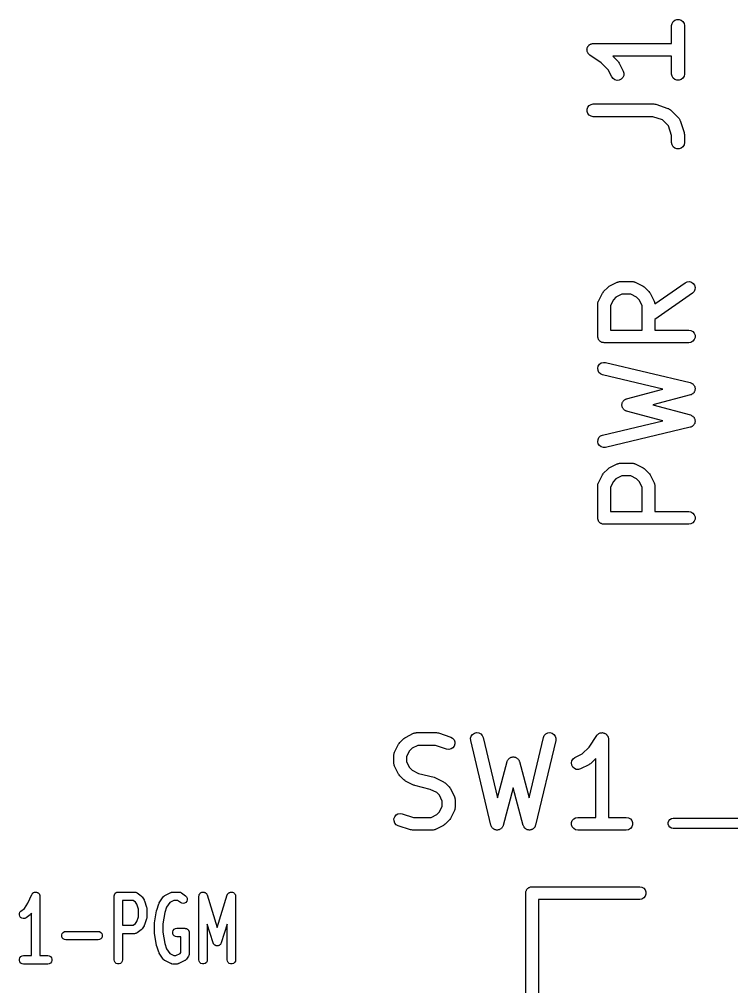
# Model space of a CAD drawing. Extents: x 127.3 to 176.4, y -111.4 to -62.2.
# Drawn here: x 127.81 to 136.21, y -73.75 to -62.33 of the extents above; entities that cross this region are included whole.
import ezdxf

# ---------------------------------------------------------------- set-up
doc = ezdxf.new("R2010")
doc.units = 0
doc.header["$MEASUREMENT"] = 0
doc.layers.add('BLACK', color=7, linetype='CONTINUOUS')

msp = doc.modelspace()

# ---------------------------------------------------------------- linework, layer by layer
at = {"layer": 'Black'}
for p, q in [((135.505, -62.4079), (135.51, -62.3822)), ((135.505, -62.6186), (135.505, -62.4079)), ((135.51, -62.3822), (135.523, -62.3597)), ((135.523, -62.3597), (135.543, -62.3429)), ((135.543, -62.3429), (135.567, -62.334)), ((135.567, -62.334), (135.593, -62.334)), ((135.593, -62.334), (135.618, -62.3429)), ((135.618, -62.3429), (135.638, -62.3597)), ((135.638, -62.3597), (135.651, -62.3822)), ((135.651, -62.3822), (135.655, -62.4079)), ((135.655, -62.4079), (135.655, -62.9793)), ((134.51, -62.6722), (134.512, -62.6635)), ((134.512, -62.6635), (134.514, -62.66)), ((134.514, -62.66), (134.515, -62.6561)), ((134.515, -62.6561), (134.521, -62.6492)), ((134.521, -62.6492), (134.526, -62.6418)), ((134.526, -62.6418), (134.53, -62.6393)), ((134.53, -62.6393), (134.532, -62.6361)), ((134.532, -62.6361), (134.54, -62.6317)), ((134.54, -62.6317), (134.547, -62.6264)), ((134.547, -62.6264), (134.551, -62.6252)), ((134.551, -62.6252), (134.555, -62.6231)), ((134.555, -62.6231), (134.564, -62.6216)), ((134.564, -62.6216), (134.572, -62.619)), ((134.572, -62.619), (134.576, -62.6193)), ((134.576, -62.6193), (134.58, -62.6186)), ((134.58, -62.6186), (135.505, -62.6186)), ((134.506, -62.6888), (134.507, -62.6847)), ((134.507, -62.6977), (134.506, -62.6888)), ((134.507, -62.6806), (134.51, -62.6722)), ((134.507, -62.6847), (134.507, -62.6806)), ((134.507, -62.7066), (134.507, -62.6977)), ((134.508, -62.7105), (134.507, -62.7066)), ((134.508, -62.7147), (134.508, -62.7105)), ((134.512, -62.7227), (134.508, -62.7147)), ((134.515, -62.7311), (134.512, -62.7227)), ((134.518, -62.7343), (134.515, -62.7311)), ((134.52, -62.738), (134.518, -62.7343)), ((134.526, -62.7442), (134.52, -62.738)), ((134.532, -62.751), (134.526, -62.7442)), ((134.536, -62.7531), (134.532, -62.751)), ((134.539, -62.756), (134.536, -62.7531)), ((134.675, -62.8471), (134.539, -62.756)), ((135.505, -62.7686), (134.809, -62.7686)), ((134.809, -62.7686), (134.872, -62.831)), ((135.505, -62.9793), (135.505, -62.7686)), ((134.757, -62.9285), (134.675, -62.8471)), ((134.872, -62.831), (134.878, -62.8409)), ((134.878, -62.8409), (134.886, -62.8505)), ((134.886, -62.8505), (134.933, -62.9458)), ((134.799, -63.0128), (134.757, -62.9285)), ((134.939, -62.9967), (134.929, -63.0206)), ((134.933, -62.9458), (134.941, -62.9707)), ((134.941, -62.9707), (134.939, -62.9967)), ((135.51, -63.005), (135.505, -62.9793)), ((135.523, -63.0275), (135.51, -63.005)), ((135.651, -63.005), (135.638, -63.0275)), ((135.655, -62.9793), (135.651, -63.005)), ((134.815, -63.0338), (134.799, -63.0128)), ((134.836, -63.0481), (134.815, -63.0338)), ((134.862, -63.0542), (134.836, -63.0481)), ((134.887, -63.0512), (134.862, -63.0542)), ((134.911, -63.0395), (134.887, -63.0512)), ((134.929, -63.0206), (134.911, -63.0395)), ((135.543, -63.0443), (135.523, -63.0275)), ((135.567, -63.0532), (135.543, -63.0443)), ((135.593, -63.0532), (135.567, -63.0532)), ((135.618, -63.0443), (135.593, -63.0532)), ((135.638, -63.0275), (135.618, -63.0443)), ((134.515, -63.3704), (134.532, -63.3504)), ((134.532, -63.3504), (134.555, -63.3374)), ((134.555, -63.3374), (134.58, -63.3329)), ((134.58, -63.3329), (135.295, -63.3329)), ((135.295, -63.3329), (135.307, -63.335)), ((135.307, -63.335), (135.318, -63.3367)), ((135.318, -63.3367), (135.461, -63.3843)), ((134.507, -63.3949), (134.515, -63.3704)), ((134.507, -63.4209), (134.507, -63.3949)), ((134.515, -63.4454), (134.507, -63.4209)), ((134.532, -63.4653), (134.515, -63.4454)), ((134.555, -63.4784), (134.532, -63.4653)), ((135.461, -63.3843), (135.465, -63.3864)), ((135.465, -63.3864), (135.469, -63.3875)), ((135.469, -63.3875), (135.476, -63.3926)), ((135.476, -63.3926), (135.484, -63.3967)), ((135.484, -63.3967), (135.487, -63.4)), ((135.487, -63.4), (135.491, -63.4025)), ((135.491, -63.4025), (135.586, -63.4977)), ((134.58, -63.4829), (134.555, -63.4784)), ((135.282, -63.4829), (134.58, -63.4829)), ((135.397, -63.521), (135.282, -63.4829)), ((135.467, -63.5912), (135.397, -63.521)), ((135.586, -63.4977), (135.588, -63.5012)), ((135.588, -63.5012), (135.592, -63.5041)), ((135.592, -63.5041), (135.596, -63.5118)), ((135.596, -63.5118), (135.601, -63.519)), ((135.601, -63.519), (135.602, -63.5232)), ((135.602, -63.5232), (135.604, -63.527)), ((135.604, -63.527), (135.652, -63.6699)), ((135.505, -63.7058), (135.467, -63.5912)), ((135.652, -63.6699), (135.653, -63.6818)), ((135.653, -63.6818), (135.655, -63.6936)), ((135.655, -63.6936), (135.655, -63.7888)), ((135.505, -63.7888), (135.505, -63.7058)), ((135.51, -63.8145), (135.505, -63.7888)), ((135.655, -63.7888), (135.651, -63.8145)), ((135.523, -63.837), (135.51, -63.8145)), ((135.543, -63.8538), (135.523, -63.837)), ((135.567, -63.8627), (135.543, -63.8538)), ((135.593, -63.8627), (135.567, -63.8627)), ((135.618, -63.8538), (135.593, -63.8627)), ((135.638, -63.837), (135.618, -63.8538)), ((135.651, -63.8145), (135.638, -63.837)), ((134.702, -65.5458), (134.75, -65.4982)), ((134.75, -65.4982), (134.759, -65.4913)), ((134.759, -65.4913), (134.769, -65.4841)), ((134.769, -65.4841), (134.864, -65.4365)), ((134.864, -65.4365), (134.868, -65.4353)), ((134.868, -65.4353), (134.872, -65.4331)), ((134.872, -65.4331), (134.881, -65.4316)), ((134.881, -65.4316), (134.889, -65.4291)), ((134.889, -65.4291), (134.894, -65.4293)), ((134.894, -65.4293), (134.898, -65.4286)), ((134.898, -65.4286), (135.041, -65.4286)), ((135.041, -65.4286), (135.045, -65.4293)), ((135.045, -65.4293), (135.049, -65.4291)), ((135.049, -65.4291), (135.058, -65.4316)), ((135.058, -65.4316), (135.066, -65.4331)), ((135.066, -65.4331), (135.07, -65.4353)), ((135.07, -65.4353), (135.074, -65.4365)), ((135.074, -65.4365), (135.169, -65.4841)), ((135.169, -65.4841), (135.179, -65.4913)), ((135.179, -65.4913), (135.189, -65.4982)), ((135.189, -65.4982), (135.237, -65.5458)), ((135.306, -65.693), (135.664, -65.4421)), ((135.664, -65.4421), (135.688, -65.4311)), ((135.688, -65.4311), (135.714, -65.4289)), ((135.714, -65.4289), (135.739, -65.4356)), ((135.739, -65.4356), (135.76, -65.4506)), ((135.76, -65.4506), (135.775, -65.4719)), ((135.775, -65.4719), (135.782, -65.4971)), ((135.782, -65.4971), (135.78, -65.523)), ((134.64, -65.6605), (134.688, -65.5653)), ((134.688, -65.5653), (134.695, -65.5556)), ((134.695, -65.5556), (134.702, -65.5458)), ((134.847, -65.6128), (134.817, -65.6433)), ((134.916, -65.5786), (134.847, -65.6128)), ((135.023, -65.5786), (134.916, -65.5786)), ((135.092, -65.6128), (135.023, -65.5786)), ((135.122, -65.6433), (135.092, -65.6128)), ((135.237, -65.5458), (135.243, -65.5556)), ((135.243, -65.5556), (135.251, -65.5653)), ((135.251, -65.5653), (135.298, -65.6605)), ((135.75, -65.565), (135.306, -65.876)), ((135.769, -65.5466), (135.75, -65.565)), ((135.78, -65.523), (135.769, -65.5466)), ((134.632, -65.6941), (134.633, -65.6898)), ((134.632, -66.075), (134.632, -65.6941)), ((134.633, -65.6855), (134.635, -65.6771)), ((134.633, -65.6898), (134.633, -65.6855)), ((134.635, -65.6771), (134.637, -65.6684)), ((134.637, -65.6684), (134.639, -65.6647)), ((134.639, -65.6647), (134.64, -65.6605)), ((134.817, -65.6433), (134.782, -65.7118)), ((134.782, -65.7118), (134.782, -66)), ((135.156, -65.7118), (135.122, -65.6433)), ((135.156, -66), (135.156, -65.7118)), ((135.298, -65.6605), (135.3, -65.6647)), ((135.3, -65.6647), (135.302, -65.6684)), ((135.302, -65.6684), (135.303, -65.6771)), ((135.303, -65.6771), (135.306, -65.6855)), ((135.306, -65.6855), (135.305, -65.6898)), ((135.305, -65.6898), (135.306, -65.693)), ((135.306, -65.876), (135.306, -66)), ((134.634, -66.0815), (134.632, -66.075)), ((134.634, -66.088), (134.634, -66.0815)), ((134.636, -66.0942), (134.634, -66.088)), ((134.782, -66), (135.156, -66)), ((135.306, -66), (135.707, -66)), ((135.707, -66), (135.733, -66.0045)), ((135.733, -66.0045), (135.756, -66.0176)), ((135.756, -66.0176), (135.772, -66.0375)), ((135.772, -66.0375), (135.781, -66.062)), ((135.781, -66.088), (135.772, -66.1125)), ((135.781, -66.062), (135.781, -66.088)), ((134.637, -66.1007), (134.636, -66.0942)), ((134.64, -66.1064), (134.637, -66.1007)), ((134.642, -66.1125), (134.64, -66.1064)), ((134.647, -66.1175), (134.642, -66.1125)), ((134.65, -66.1232), (134.647, -66.1175)), ((134.655, -66.1274), (134.65, -66.1232)), ((134.659, -66.1325), (134.655, -66.1274)), ((134.665, -66.1358), (134.659, -66.1325)), ((134.67, -66.14), (134.665, -66.1358)), ((134.676, -66.1422), (134.67, -66.14)), ((134.682, -66.1455), (134.676, -66.1422)), ((134.688, -66.1466), (134.682, -66.1455)), ((134.694, -66.1489), (134.688, -66.1466)), ((134.701, -66.1489), (134.694, -66.1489)), ((134.707, -66.15), (134.701, -66.1489)), ((135.707, -66.15), (134.707, -66.15)), ((135.733, -66.1455), (135.707, -66.15)), ((135.756, -66.1325), (135.733, -66.1455)), ((135.772, -66.1125), (135.756, -66.1325)), ((134.633, -66.4515), (134.639, -66.4262)), ((134.639, -66.4262), (134.653, -66.4044)), ((134.653, -66.4044), (134.674, -66.3889)), ((134.674, -66.3889), (134.699, -66.3815)), ((134.699, -66.3815), (134.725, -66.383)), ((134.725, -66.383), (135.725, -66.6211)), ((134.636, -66.4774), (134.633, -66.4515)), ((134.647, -66.5007), (134.636, -66.4774)), ((134.666, -66.5186), (134.647, -66.5007)), ((134.69, -66.5289), (134.666, -66.5186)), ((135.401, -66.6982), (134.69, -66.5289)), ((135.725, -66.6211), (135.732, -66.6241)), ((135.732, -66.6241), (135.739, -66.6261)), ((135.739, -66.6261), (135.744, -66.6293)), ((135.744, -66.6293), (135.749, -66.6314)), ((135.749, -66.6314), (135.754, -66.6367)), ((135.754, -66.6367), (135.76, -66.6411)), ((135.76, -66.6411), (135.764, -66.6456)), ((135.764, -66.6456), (135.768, -66.6493)), ((135.768, -66.6493), (135.771, -66.6562)), ((135.771, -66.6562), (135.775, -66.6624)), ((134.974, -66.8121), (135.401, -66.6982)), ((135.727, -66.7665), (135.284, -66.8845)), ((135.734, -66.7633), (135.727, -66.7665)), ((135.741, -66.7611), (135.734, -66.7633)), ((135.745, -66.7579), (135.741, -66.7611)), ((135.75, -66.7556), (135.745, -66.7579)), ((135.756, -66.7501), (135.75, -66.7556)), ((135.762, -66.7456), (135.756, -66.7501)), ((135.765, -66.741), (135.762, -66.7456)), ((135.769, -66.7372), (135.765, -66.741)), ((135.772, -66.7302), (135.769, -66.7372)), ((135.776, -66.7238), (135.772, -66.7302)), ((135.775, -66.6624), (135.777, -66.6677)), ((135.777, -66.7185), (135.776, -66.7238)), ((135.777, -66.6677), (135.779, -66.6726)), ((135.78, -66.7136), (135.777, -66.7185)), ((135.779, -66.6726), (135.78, -66.6802)), ((135.78, -66.6802), (135.782, -66.6876)), ((135.782, -66.6985), (135.78, -66.7059)), ((135.78, -66.7059), (135.78, -66.7136)), ((135.782, -66.6876), (135.782, -66.6931)), ((135.782, -66.6931), (135.782, -66.6985)), ((134.918, -66.8781), (134.92, -66.8717)), ((134.919, -66.8845), (134.918, -66.8781)), ((134.918, -66.891), (134.919, -66.8845)), ((134.92, -66.8717), (134.921, -66.865)), ((134.921, -66.865), (134.923, -66.8592)), ((134.923, -66.8592), (134.925, -66.8529)), ((134.925, -66.8529), (134.929, -66.8475)), ((134.929, -66.8475), (134.932, -66.8415)), ((134.932, -66.8415), (134.936, -66.8369)), ((134.936, -66.8369), (134.94, -66.8316)), ((134.94, -66.8316), (134.945, -66.8278)), ((134.945, -66.8278), (134.95, -66.8231)), ((134.95, -66.8231), (134.956, -66.8203)), ((134.956, -66.8203), (134.961, -66.8166)), ((134.961, -66.8166), (134.968, -66.8149)), ((134.968, -66.8149), (134.974, -66.8121)), ((135.284, -66.8845), (135.727, -67.0026)), ((134.92, -66.8974), (134.918, -66.891)), ((134.921, -66.904), (134.92, -66.8974)), ((134.923, -66.9099), (134.921, -66.904)), ((134.925, -66.9162), (134.923, -66.9099)), ((134.929, -66.9216), (134.925, -66.9162)), ((134.932, -66.9276), (134.929, -66.9216)), ((134.936, -66.9322), (134.932, -66.9276)), ((134.94, -66.9375), (134.936, -66.9322)), ((134.945, -66.9413), (134.94, -66.9375)), ((134.95, -66.946), (134.945, -66.9413)), ((134.956, -66.9488), (134.95, -66.946)), ((134.961, -66.9525), (134.956, -66.9488)), ((134.968, -66.9542), (134.961, -66.9525)), ((134.974, -66.957), (134.968, -66.9542)), ((135.401, -67.0709), (134.974, -66.957)), ((135.727, -67.0026), (135.734, -67.0058)), ((134.69, -67.2402), (135.401, -67.0709)), ((135.734, -67.0058), (135.741, -67.008)), ((135.741, -67.008), (135.745, -67.0112)), ((135.745, -67.0112), (135.75, -67.0135)), ((135.75, -67.0135), (135.756, -67.0189)), ((135.756, -67.0189), (135.762, -67.0235)), ((135.762, -67.0235), (135.765, -67.0281)), ((135.765, -67.0281), (135.769, -67.0319)), ((135.771, -67.1129), (135.768, -67.1197)), ((135.769, -67.0319), (135.772, -67.0389)), ((135.775, -67.1066), (135.771, -67.1129)), ((135.772, -67.0389), (135.776, -67.0452)), ((135.777, -67.1013), (135.775, -67.1066)), ((135.776, -67.0452), (135.777, -67.0506)), ((135.777, -67.0506), (135.78, -67.0555)), ((135.779, -67.0965), (135.777, -67.1013)), ((135.78, -67.0889), (135.779, -67.0965)), ((135.78, -67.0555), (135.78, -67.0631)), ((135.78, -67.0631), (135.782, -67.0706)), ((135.782, -67.0815), (135.78, -67.0889)), ((135.782, -67.0706), (135.782, -67.076)), ((135.782, -67.076), (135.782, -67.0815)), ((135.725, -67.148), (134.725, -67.3861)), ((135.732, -67.1449), (135.725, -67.148)), ((135.739, -67.143), (135.732, -67.1449)), ((135.744, -67.1398), (135.739, -67.143)), ((135.749, -67.1376), (135.744, -67.1398)), ((135.754, -67.1324), (135.749, -67.1376)), ((135.76, -67.128), (135.754, -67.1324)), ((135.764, -67.1235), (135.76, -67.128)), ((135.768, -67.1197), (135.764, -67.1235)), ((134.633, -67.3176), (134.636, -67.2917)), ((134.639, -67.3429), (134.633, -67.3176)), ((134.636, -67.2917), (134.647, -67.2684)), ((134.653, -67.3646), (134.639, -67.3429)), ((134.647, -67.2684), (134.666, -67.2505)), ((134.666, -67.2505), (134.69, -67.2402)), ((134.674, -67.3802), (134.653, -67.3646)), ((134.699, -67.3876), (134.674, -67.3802)), ((134.725, -67.3861), (134.699, -67.3876)), ((134.872, -67.576), (134.881, -67.5744)), ((134.881, -67.5744), (134.889, -67.5719)), ((134.889, -67.5719), (134.894, -67.5722)), ((134.894, -67.5722), (134.898, -67.5714)), ((134.898, -67.5714), (135.041, -67.5714)), ((135.041, -67.5714), (135.045, -67.5722)), ((135.045, -67.5722), (135.049, -67.5719)), ((135.049, -67.5719), (135.058, -67.5744)), ((135.058, -67.5744), (135.066, -67.576)), ((134.695, -67.6985), (134.702, -67.6887)), ((134.702, -67.6887), (134.75, -67.641)), ((134.75, -67.641), (134.759, -67.6341)), ((134.759, -67.6341), (134.769, -67.627)), ((134.769, -67.627), (134.864, -67.5794)), ((134.864, -67.5794), (134.868, -67.5781)), ((134.868, -67.5781), (134.872, -67.576)), ((135.066, -67.576), (135.07, -67.5781)), ((135.07, -67.5781), (135.074, -67.5794)), ((135.074, -67.5794), (135.169, -67.627)), ((135.169, -67.627), (135.179, -67.6341)), ((135.179, -67.6341), (135.189, -67.641)), ((135.189, -67.641), (135.237, -67.6887)), ((135.237, -67.6887), (135.243, -67.6985)), ((134.64, -67.8034), (134.688, -67.7081)), ((134.688, -67.7081), (134.695, -67.6985)), ((134.817, -67.7861), (134.782, -67.8546)), ((134.847, -67.7557), (134.817, -67.7861)), ((134.916, -67.7214), (134.847, -67.7557)), ((135.023, -67.7214), (134.916, -67.7214)), ((135.092, -67.7557), (135.023, -67.7214)), ((135.122, -67.7861), (135.092, -67.7557)), ((135.156, -67.8546), (135.122, -67.7861)), ((135.243, -67.6985), (135.251, -67.7081)), ((135.251, -67.7081), (135.298, -67.8034)), ((134.632, -67.8369), (134.633, -67.8327)), ((134.632, -68.2179), (134.632, -67.8369)), ((134.633, -67.8283), (134.635, -67.8199)), ((134.633, -67.8327), (134.633, -67.8283)), ((134.635, -67.8199), (134.637, -67.8113)), ((134.637, -67.8113), (134.639, -67.8075)), ((134.639, -67.8075), (134.64, -67.8034)), ((134.782, -67.8546), (134.782, -68.1429)), ((135.156, -68.1429), (135.156, -67.8546)), ((135.298, -67.8034), (135.3, -67.8075)), ((135.3, -67.8075), (135.302, -67.8113)), ((135.302, -67.8113), (135.303, -67.8199)), ((135.303, -67.8199), (135.306, -67.8283)), ((135.306, -67.8283), (135.305, -67.8327)), ((135.305, -67.8327), (135.306, -67.8369)), ((135.306, -67.8369), (135.306, -68.1429)), ((134.782, -68.1429), (135.156, -68.1429)), ((135.306, -68.1429), (135.707, -68.1429)), ((135.707, -68.1429), (135.733, -68.1474)), ((134.634, -68.2243), (134.632, -68.2179)), ((134.634, -68.2309), (134.634, -68.2243)), ((134.636, -68.2371), (134.634, -68.2309)), ((134.637, -68.2435), (134.636, -68.2371)), ((134.64, -68.2492), (134.637, -68.2435)), ((134.642, -68.2554), (134.64, -68.2492)), ((134.647, -68.2604), (134.642, -68.2554)), ((135.733, -68.1474), (135.756, -68.1604)), ((135.756, -68.1604), (135.772, -68.1804)), ((135.772, -68.2554), (135.756, -68.2753)), ((135.772, -68.1804), (135.781, -68.2049)), ((135.781, -68.2309), (135.772, -68.2554)), ((135.781, -68.2049), (135.781, -68.2309)), ((134.65, -68.2661), (134.647, -68.2604)), ((134.655, -68.2703), (134.65, -68.2661)), ((134.659, -68.2753), (134.655, -68.2703)), ((134.665, -68.2786), (134.659, -68.2753)), ((134.67, -68.2828), (134.665, -68.2786)), ((134.676, -68.2851), (134.67, -68.2828)), ((134.682, -68.2884), (134.676, -68.2851)), ((134.688, -68.2895), (134.682, -68.2884)), ((134.694, -68.2917), (134.688, -68.2895)), ((134.701, -68.2917), (134.694, -68.2917)), ((134.707, -68.2929), (134.701, -68.2917)), ((135.707, -68.2929), (134.707, -68.2929)), ((135.733, -68.2884), (135.707, -68.2929)), ((135.756, -68.2753), (135.733, -68.2884)), ((132.364, -70.8069), (132.46, -70.7593)), ((132.46, -70.7593), (132.464, -70.7581)), ((132.464, -70.7581), (132.467, -70.7559)), ((132.467, -70.7559), (132.476, -70.7544)), ((132.476, -70.7544), (132.485, -70.7519)), ((132.485, -70.7519), (132.489, -70.7521)), ((132.489, -70.7521), (132.493, -70.7514)), ((132.493, -70.7514), (132.731, -70.7514)), ((132.731, -70.7514), (132.743, -70.7535)), ((132.743, -70.7535), (132.755, -70.7552)), ((132.755, -70.7552), (132.898, -70.8028)), ((133.156, -70.7719), (133.178, -70.7575)), ((133.178, -70.7575), (133.203, -70.7515)), ((133.203, -70.7515), (133.229, -70.7545)), ((133.229, -70.7545), (133.252, -70.7662)), ((133.252, -70.7662), (133.27, -70.7851)), ((134.002, -70.7851), (134.02, -70.7662)), ((134.02, -70.7662), (134.043, -70.7545)), ((134.043, -70.7545), (134.069, -70.7515)), ((134.069, -70.7515), (134.094, -70.7575)), ((134.094, -70.7575), (134.116, -70.7719)), ((134.633, -70.7724), (134.639, -70.7659)), ((134.639, -70.7659), (134.643, -70.7641)), ((134.643, -70.7641), (134.646, -70.7614)), ((134.646, -70.7614), (134.655, -70.7584)), ((134.655, -70.7584), (134.663, -70.7544)), ((134.663, -70.7544), (134.667, -70.7539)), ((134.667, -70.7539), (134.671, -70.7525)), ((134.671, -70.7525), (134.68, -70.7525)), ((134.68, -70.7525), (134.688, -70.7515)), ((134.688, -70.7515), (134.692, -70.7525)), ((134.692, -70.7525), (134.697, -70.7525)), ((134.697, -70.7525), (134.705, -70.7556)), ((134.705, -70.7556), (134.714, -70.7577)), ((134.714, -70.7577), (134.717, -70.76)), ((134.717, -70.76), (134.721, -70.7614)), ((134.721, -70.7614), (134.728, -70.7672)), ((134.728, -70.7672), (134.735, -70.7721)), ((132.283, -70.8881), (132.29, -70.8784)), ((132.29, -70.8784), (132.297, -70.8686)), ((132.297, -70.8686), (132.345, -70.821)), ((132.345, -70.821), (132.355, -70.8141)), ((132.355, -70.8141), (132.364, -70.8069)), ((132.898, -70.8028), (132.921, -70.8153)), ((132.921, -70.8153), (132.938, -70.8347)), ((132.938, -70.8347), (132.948, -70.859)), ((132.948, -70.885), (132.94, -70.9097)), ((132.948, -70.859), (132.948, -70.885)), ((133.133, -70.8178), (133.14, -70.7928)), ((133.134, -70.8438), (133.133, -70.8178)), ((133.373, -71.8438), (133.134, -70.8438)), ((133.14, -70.7928), (133.156, -70.7719)), ((133.27, -70.7851), (133.28, -70.809)), ((133.28, -70.809), (133.45, -71.5199)), ((133.822, -71.5199), (133.992, -70.809)), ((134.138, -70.8438), (133.899, -71.8438)), ((133.992, -70.809), (134.002, -70.7851)), ((134.116, -70.7719), (134.132, -70.7928)), ((134.132, -70.7928), (134.139, -70.8178)), ((134.139, -70.8178), (134.138, -70.8438)), ((134.53, -70.9215), (134.621, -70.7848)), ((134.621, -70.7848), (134.624, -70.7818)), ((134.624, -70.7818), (134.626, -70.7782)), ((134.626, -70.7782), (134.633, -70.7724)), ((134.735, -70.7721), (134.738, -70.7755)), ((134.738, -70.7755), (134.741, -70.7782)), ((134.741, -70.7782), (134.746, -70.7859)), ((134.746, -70.7859), (134.751, -70.7931)), ((134.751, -70.7931), (134.752, -70.7971)), ((134.752, -70.7971), (134.754, -70.8007)), ((134.754, -70.8007), (134.756, -70.8095)), ((134.756, -70.8095), (134.758, -70.8181)), ((134.758, -70.8181), (134.758, -70.8223)), ((134.758, -70.8223), (134.759, -70.8264)), ((134.759, -70.8264), (134.759, -71.7514)), ((132.231, -70.9999), (132.232, -70.9912)), ((132.232, -70.9912), (132.234, -70.9875)), ((132.234, -70.9875), (132.236, -70.9833)), ((132.236, -70.9833), (132.283, -70.8881)), ((132.412, -70.966), (132.378, -71.0346)), ((132.442, -70.9356), (132.412, -70.966)), ((132.511, -70.9014), (132.442, -70.9356)), ((132.719, -70.9014), (132.511, -70.9014)), ((132.85, -70.9452), (132.719, -70.9014)), ((132.876, -70.949), (132.85, -70.9452)), ((132.902, -70.9437), (132.876, -70.949)), ((132.924, -70.9301), (132.902, -70.9437)), ((132.94, -70.9097), (132.924, -70.9301)), ((134.449, -71.0028), (134.53, -70.9215)), ((132.228, -71.0083), (132.231, -70.9999)), ((132.228, -71.0126), (132.228, -71.0083)), ((132.228, -71.0169), (132.228, -71.0126)), ((132.228, -71.1121), (132.228, -71.0169)), ((132.228, -71.1164), (132.228, -71.1121)), ((132.378, -71.0346), (132.378, -71.0944)), ((132.378, -71.0944), (132.412, -71.1629)), ((133.45, -71.5199), (133.564, -71.0928)), ((133.564, -71.0928), (133.566, -71.0867)), ((133.566, -71.0867), (133.568, -71.0803)), ((133.568, -71.0803), (133.572, -71.075)), ((133.572, -71.075), (133.575, -71.0691)), ((133.575, -71.0691), (133.579, -71.0644)), ((133.579, -71.0644), (133.583, -71.059)), ((133.583, -71.059), (133.588, -71.0553)), ((133.588, -71.0553), (133.593, -71.0507)), ((133.593, -71.0507), (133.599, -71.0479)), ((133.599, -71.0479), (133.604, -71.0441)), ((133.604, -71.0441), (133.611, -71.0424)), ((133.611, -71.0424), (133.617, -71.0397)), ((133.617, -71.0397), (133.623, -71.0391)), ((133.623, -71.0391), (133.63, -71.0374)), ((133.63, -71.0374), (133.636, -71.0379)), ((133.636, -71.0379), (133.642, -71.0374)), ((133.642, -71.0374), (133.649, -71.0391)), ((133.649, -71.0391), (133.655, -71.0397)), ((133.655, -71.0397), (133.661, -71.0424)), ((133.661, -71.0424), (133.668, -71.0441)), ((133.668, -71.0441), (133.673, -71.0479)), ((133.673, -71.0479), (133.679, -71.0507)), ((133.679, -71.0507), (133.684, -71.0553)), ((133.684, -71.0553), (133.689, -71.059)), ((133.689, -71.059), (133.693, -71.0644)), ((133.693, -71.0644), (133.697, -71.0691)), ((133.697, -71.0691), (133.7, -71.075)), ((133.7, -71.075), (133.704, -71.0803)), ((133.704, -71.0803), (133.706, -71.0867)), ((133.706, -71.0867), (133.708, -71.0928)), ((133.708, -71.0928), (133.822, -71.5199)), ((134.323, -71.1076), (134.329, -71.0823)), ((134.326, -71.1335), (134.323, -71.1076)), ((134.329, -71.0823), (134.343, -71.0605)), ((134.343, -71.0605), (134.364, -71.045)), ((134.364, -71.045), (134.449, -71.0028)), ((134.609, -71.0551), (134.546, -71.1175)), ((134.609, -71.7514), (134.609, -71.0551)), ((132.228, -71.1207), (132.228, -71.1164)), ((132.231, -71.1291), (132.228, -71.1207)), ((132.232, -71.1377), (132.231, -71.1291)), ((132.234, -71.1415), (132.232, -71.1377)), ((132.236, -71.1456), (132.234, -71.1415)), ((132.283, -71.2409), (132.236, -71.1456)), ((132.412, -71.1629), (132.442, -71.1933)), ((132.442, -71.1933), (132.519, -71.2318)), ((134.338, -71.1568), (134.326, -71.1335)), ((134.357, -71.1747), (134.338, -71.1568)), ((134.38, -71.185), (134.357, -71.1747)), ((134.406, -71.1866), (134.38, -71.185)), ((134.431, -71.1792), (134.406, -71.1866)), ((134.527, -71.1316), (134.431, -71.1792)), ((134.536, -71.1244), (134.527, -71.1316)), ((134.546, -71.1175), (134.536, -71.1244)), ((132.29, -71.2505), (132.283, -71.2409)), ((132.297, -71.2604), (132.29, -71.2505)), ((132.345, -71.308), (132.297, -71.2604)), ((132.355, -71.3149), (132.345, -71.308)), ((132.364, -71.322), (132.355, -71.3149)), ((132.46, -71.3697), (132.364, -71.322)), ((132.519, -71.2318), (132.702, -71.2774)), ((132.702, -71.2774), (132.709, -71.2808)), ((132.709, -71.2808), (132.717, -71.2831)), ((132.717, -71.2831), (132.812, -71.3307)), ((132.812, -71.3307), (132.822, -71.3379)), ((132.822, -71.3379), (132.832, -71.3448)), ((132.467, -71.372), (132.46, -71.3697)), ((132.475, -71.3753), (132.467, -71.372)), ((132.657, -71.421), (132.475, -71.3753)), ((132.734, -71.4594), (132.657, -71.421)), ((132.832, -71.3448), (132.88, -71.3924)), ((132.88, -71.3924), (132.886, -71.4022)), ((132.886, -71.4022), (132.894, -71.4119)), ((132.894, -71.4119), (132.941, -71.5071)), ((133.636, -71.4032), (133.518, -71.8457)), ((133.754, -71.8457), (133.636, -71.4032)), ((132.765, -71.4899), (132.734, -71.4594)), ((132.799, -71.5584), (132.765, -71.4899)), ((132.799, -71.6182), (132.799, -71.5584)), ((132.941, -71.5071), (132.942, -71.5113)), ((132.942, -71.5113), (132.945, -71.515)), ((132.945, -71.515), (132.946, -71.5237)), ((132.946, -71.5237), (132.949, -71.5321)), ((132.949, -71.5321), (132.948, -71.5364)), ((132.948, -71.5364), (132.949, -71.5407)), ((132.949, -71.5407), (132.949, -71.6359)), ((132.765, -71.6867), (132.799, -71.6182)), ((132.941, -71.6694), (132.894, -71.7647)), ((132.942, -71.6653), (132.941, -71.6694)), ((132.945, -71.6616), (132.942, -71.6653)), ((132.946, -71.6529), (132.945, -71.6616)), ((132.949, -71.6445), (132.946, -71.6529)), ((132.949, -71.6359), (132.948, -71.6402)), ((132.948, -71.6402), (132.949, -71.6445)), ((132.228, -71.7678), (132.237, -71.743)), ((132.229, -71.7938), (132.228, -71.7678)), ((132.239, -71.818), (132.229, -71.7938)), ((132.237, -71.743), (132.253, -71.7226)), ((132.253, -71.7226), (132.275, -71.709)), ((132.275, -71.709), (132.301, -71.7038)), ((132.301, -71.7038), (132.326, -71.7076)), ((132.326, -71.7076), (132.458, -71.7514)), ((132.458, -71.7514), (132.666, -71.7514)), ((132.666, -71.7514), (132.734, -71.7171)), ((132.734, -71.7171), (132.765, -71.6867)), ((132.88, -71.7842), (132.832, -71.8318)), ((132.886, -71.7743), (132.88, -71.7842)), ((132.894, -71.7647), (132.886, -71.7743)), ((134.324, -71.8134), (134.333, -71.7889)), ((134.333, -71.7889), (134.35, -71.7689)), ((134.35, -71.7689), (134.372, -71.7559)), ((134.372, -71.7559), (134.398, -71.7514)), ((134.398, -71.7514), (134.609, -71.7514)), ((134.759, -71.7514), (134.969, -71.7514)), ((134.969, -71.7514), (134.995, -71.7559)), ((134.995, -71.7559), (135.018, -71.7689)), ((135.018, -71.7689), (135.034, -71.7889)), ((135.034, -71.7889), (135.043, -71.8134)), ((135.465, -71.8116), (135.472, -71.792)), ((135.472, -71.792), (135.485, -71.776)), ((135.485, -71.776), (135.503, -71.7656)), ((135.503, -71.7656), (135.524, -71.762)), ((135.524, -71.762), (141.474, -71.762)), ((132.256, -71.8375), (132.239, -71.818)), ((132.279, -71.8499), (132.256, -71.8375)), ((132.422, -71.8975), (132.279, -71.8499)), ((132.434, -71.8993), (132.422, -71.8975)), ((132.446, -71.9014), (132.434, -71.8993)), ((132.684, -71.9014), (132.446, -71.9014)), ((132.688, -71.9006), (132.684, -71.9014)), ((132.692, -71.9009), (132.688, -71.9006)), ((132.701, -71.8984), (132.692, -71.9009)), ((132.709, -71.8969), (132.701, -71.8984)), ((132.713, -71.8947), (132.709, -71.8969)), ((132.717, -71.8935), (132.713, -71.8947)), ((132.812, -71.8458), (132.717, -71.8935)), ((132.822, -71.8387), (132.812, -71.8458)), ((132.832, -71.8318), (132.822, -71.8387)), ((133.376, -71.8508), (133.373, -71.8438)), ((133.378, -71.8582), (133.376, -71.8508)), ((133.381, -71.8626), (133.378, -71.8582)), ((133.383, -71.8677), (133.381, -71.8626)), ((133.388, -71.8732), (133.383, -71.8677)), ((133.393, -71.8795), (133.388, -71.8732)), ((133.397, -71.8826), (133.393, -71.8795)), ((133.401, -71.8866), (133.397, -71.8826)), ((133.408, -71.89), (133.401, -71.8866)), ((133.414, -71.8944), (133.408, -71.89)), ((133.419, -71.8958), (133.414, -71.8944)), ((133.424, -71.8983), (133.419, -71.8958)), ((133.432, -71.8991), (133.424, -71.8983)), ((133.439, -71.9011), (133.432, -71.8991)), ((133.445, -71.9006), (133.439, -71.9011)), ((133.45, -71.9012), (133.445, -71.9006)), ((133.457, -71.8995), (133.45, -71.9012)), ((133.465, -71.8988), (133.457, -71.8995)), ((133.47, -71.8965), (133.465, -71.8988)), ((133.475, -71.8952), (133.47, -71.8965)), ((133.482, -71.891), (133.475, -71.8952)), ((133.489, -71.8878), (133.482, -71.891)), ((133.492, -71.8839), (133.489, -71.8878)), ((133.497, -71.8809), (133.492, -71.8839)), ((133.502, -71.8747), (133.497, -71.8809)), ((133.507, -71.8693), (133.502, -71.8747)), ((133.509, -71.8644), (133.507, -71.8693)), ((133.513, -71.86), (133.509, -71.8644)), ((133.515, -71.8526), (133.513, -71.86)), ((133.518, -71.8457), (133.515, -71.8526)), ((133.757, -71.8526), (133.754, -71.8457)), ((133.759, -71.86), (133.757, -71.8526)), ((133.763, -71.8644), (133.759, -71.86)), ((133.765, -71.8693), (133.763, -71.8644)), ((133.77, -71.8747), (133.765, -71.8693)), ((133.775, -71.8809), (133.77, -71.8747)), ((133.78, -71.8839), (133.775, -71.8809)), ((133.783, -71.8878), (133.78, -71.8839)), ((133.79, -71.891), (133.783, -71.8878)), ((133.797, -71.8952), (133.79, -71.891)), ((133.802, -71.8965), (133.797, -71.8952)), ((133.807, -71.8988), (133.802, -71.8965)), ((133.815, -71.8995), (133.807, -71.8988)), ((133.822, -71.9012), (133.815, -71.8995)), ((133.827, -71.9006), (133.822, -71.9012)), ((133.833, -71.9011), (133.827, -71.9006)), ((133.84, -71.8991), (133.833, -71.9011)), ((133.848, -71.8983), (133.84, -71.8991)), ((133.853, -71.8958), (133.848, -71.8983)), ((133.858, -71.8944), (133.853, -71.8958)), ((133.864, -71.89), (133.858, -71.8944)), ((133.871, -71.8866), (133.864, -71.89)), ((133.875, -71.8826), (133.871, -71.8866)), ((133.879, -71.8795), (133.875, -71.8826)), ((133.884, -71.8732), (133.879, -71.8795)), ((133.889, -71.8677), (133.884, -71.8732)), ((133.891, -71.8626), (133.889, -71.8677)), ((133.894, -71.8582), (133.891, -71.8626)), ((133.896, -71.8508), (133.894, -71.8582)), ((133.899, -71.8438), (133.896, -71.8508)), ((134.324, -71.8394), (134.324, -71.8134)), ((134.333, -71.8639), (134.324, -71.8394)), ((134.35, -71.8838), (134.333, -71.8639)), ((134.372, -71.8969), (134.35, -71.8838)), ((134.398, -71.9014), (134.372, -71.8969)), ((134.969, -71.9014), (134.398, -71.9014)), ((134.995, -71.8969), (134.969, -71.9014)), ((135.018, -71.8838), (134.995, -71.8969)), ((135.034, -71.8639), (135.018, -71.8838)), ((135.043, -71.8394), (135.034, -71.8639)), ((135.043, -71.8134), (135.043, -71.8394)), ((135.465, -71.8324), (135.465, -71.8116)), ((135.472, -71.852), (135.465, -71.8324)), ((135.485, -71.868), (135.472, -71.852)), ((135.503, -71.8784), (135.485, -71.868)), ((135.524, -71.882), (135.503, -71.8784)), ((141.474, -71.882), (135.524, -71.882)), ((133.797, -72.6015), (133.801, -72.5958)), ((133.801, -72.5958), (133.806, -72.5916)), ((133.806, -72.5916), (133.81, -72.5865)), ((133.81, -72.5865), (133.815, -72.5833)), ((133.815, -72.5833), (133.82, -72.579)), ((133.82, -72.579), (133.827, -72.5768)), ((133.827, -72.5768), (133.832, -72.5735)), ((133.832, -72.5735), (133.839, -72.5724)), ((133.839, -72.5724), (133.845, -72.5701)), ((133.845, -72.5701), (133.852, -72.5701)), ((133.852, -72.5701), (133.858, -72.569)), ((133.858, -72.569), (135.128, -72.569)), ((135.128, -72.569), (135.154, -72.5735)), ((135.154, -72.5735), (135.176, -72.5865)), ((135.176, -72.5865), (135.193, -72.6065)), ((127.909, -72.7647), (127.954, -72.6615)), ((127.954, -72.6615), (127.958, -72.6557)), ((127.958, -72.6557), (127.962, -72.6496)), ((127.962, -72.6496), (127.963, -72.6485)), ((127.963, -72.6485), (127.964, -72.6471)), ((127.964, -72.6471), (127.97, -72.643)), ((127.97, -72.643), (127.975, -72.6385)), ((127.975, -72.6385), (127.977, -72.6379)), ((127.977, -72.6379), (127.978, -72.6369)), ((127.978, -72.6369), (127.985, -72.6349)), ((127.985, -72.6349), (127.991, -72.6325)), ((127.991, -72.6325), (127.993, -72.6325)), ((127.993, -72.6325), (127.995, -72.6321)), ((127.995, -72.6321), (128.002, -72.6325)), ((128.002, -72.6325), (128.009, -72.6325)), ((128.009, -72.6325), (128.01, -72.6331)), ((128.01, -72.6331), (128.012, -72.6333)), ((128.012, -72.6333), (128.019, -72.6361)), ((128.019, -72.6361), (128.025, -72.6385)), ((128.025, -72.6385), (128.026, -72.6396)), ((128.026, -72.6396), (128.028, -72.6403)), ((128.028, -72.6403), (128.033, -72.6452)), ((128.033, -72.6452), (128.038, -72.6496)), ((128.038, -72.6496), (128.039, -72.6512)), ((128.039, -72.6512), (128.041, -72.6524)), ((128.041, -72.6524), (128.044, -72.6586)), ((128.044, -72.6586), (128.047, -72.6647)), ((128.047, -72.6647), (128.047, -72.6664)), ((128.047, -72.6664), (128.048, -72.668)), ((128.048, -72.668), (128.049, -72.6749)), ((128.049, -72.6749), (128.05, -72.6818)), ((128.05, -72.6818), (128.05, -73.3818)), ((128.926, -72.6818), (128.927, -72.6775)), ((128.926, -73.4318), (128.926, -72.6818)), ((128.927, -72.6731), (128.929, -72.669)), ((128.927, -72.6775), (128.927, -72.6731)), ((128.929, -72.6647), (128.931, -72.6609)), ((128.929, -72.669), (128.929, -72.6647)), ((128.931, -72.6609), (128.933, -72.6568)), ((128.933, -72.6568), (128.936, -72.6534)), ((128.936, -72.6534), (128.938, -72.6496)), ((128.938, -72.6496), (128.941, -72.6468)), ((128.941, -72.6468), (128.944, -72.6435)), ((128.944, -72.6435), (128.948, -72.6413)), ((128.948, -72.6413), (128.951, -72.6385)), ((128.951, -72.6385), (128.955, -72.637)), ((128.955, -72.637), (128.959, -72.6348)), ((128.959, -72.6348), (128.963, -72.634)), ((128.963, -72.634), (128.968, -72.6325)), ((128.968, -72.6325), (128.972, -72.6325)), ((128.972, -72.6325), (128.976, -72.6318)), ((128.976, -72.6318), (129.167, -72.6318)), ((129.167, -72.6318), (129.174, -72.6331)), ((129.174, -72.6331), (129.181, -72.6339)), ((129.181, -72.6339), (129.183, -72.6346)), ((129.183, -72.6346), (129.184, -72.6348)), ((129.184, -72.6348), (129.19, -72.6385)), ((129.19, -72.6385), (129.197, -72.6418)), ((129.197, -72.6418), (129.244, -72.6775)), ((129.244, -72.6775), (129.25, -72.6837)), ((129.25, -72.6837), (129.256, -72.6898)), ((129.256, -72.6898), (129.28, -72.7255)), ((129.458, -72.7612), (129.506, -72.6898)), ((129.506, -72.6898), (129.509, -72.6867)), ((129.509, -72.6867), (129.511, -72.6831)), ((129.511, -72.6831), (129.515, -72.6805)), ((129.515, -72.6805), (129.518, -72.6772)), ((129.518, -72.6772), (129.522, -72.6753)), ((129.522, -72.6753), (129.525, -72.6728)), ((129.525, -72.6728), (129.597, -72.6371)), ((129.597, -72.6371), (129.6, -72.6362)), ((129.6, -72.6362), (129.602, -72.6348)), ((129.602, -72.6348), (129.608, -72.6338)), ((129.608, -72.6338), (129.613, -72.6321)), ((129.613, -72.6321), (129.616, -72.6323)), ((129.616, -72.6323), (129.619, -72.6318)), ((129.619, -72.6318), (129.691, -72.6318)), ((129.691, -72.6318), (129.698, -72.6331)), ((129.698, -72.6331), (129.705, -72.6339)), ((129.705, -72.6339), (129.706, -72.6346)), ((129.706, -72.6346), (129.708, -72.6348)), ((129.708, -72.6348), (129.714, -72.6385)), ((129.714, -72.6385), (129.721, -72.6418)), ((129.721, -72.6418), (129.768, -72.6775)), ((129.768, -72.6775), (129.78, -72.6902)), ((129.78, -72.6902), (129.787, -72.7061)), ((129.787, -72.7061), (129.788, -72.7235)), ((129.926, -72.6794), (129.928, -72.6721)), ((129.926, -72.6806), (129.926, -72.6794)), ((129.926, -72.6818), (129.926, -72.6806)), ((129.926, -73.4318), (129.926, -72.6818)), ((129.928, -72.6721), (129.929, -72.6647)), ((129.929, -72.6647), (129.93, -72.6636)), ((129.93, -72.6625), (129.934, -72.6562)), ((129.93, -72.6636), (129.93, -72.6625)), ((129.934, -72.6562), (129.938, -72.6496)), ((129.938, -72.6496), (129.939, -72.6489)), ((129.939, -72.6489), (129.94, -72.6479)), ((129.94, -72.6479), (129.946, -72.6433)), ((129.946, -72.6433), (129.951, -72.6385)), ((129.951, -72.6385), (129.952, -72.6381)), ((129.952, -72.6381), (129.953, -72.6373)), ((129.953, -72.6373), (129.961, -72.6351)), ((129.961, -72.6351), (129.968, -72.6325)), ((129.968, -72.6325), (129.969, -72.6325)), ((129.969, -72.6325), (129.97, -72.6322)), ((129.97, -72.6322), (129.977, -72.6325)), ((129.977, -72.6325), (129.985, -72.6325)), ((129.985, -72.6325), (129.986, -72.633)), ((129.986, -72.633), (129.987, -72.633)), ((129.987, -72.633), (129.994, -72.6359)), ((129.994, -72.6359), (130.001, -72.6385)), ((130.001, -72.6385), (130.002, -72.6393)), ((130.002, -72.6393), (130.003, -72.6397)), ((130.003, -72.6397), (130.009, -72.6448)), ((130.009, -72.6448), (130.015, -72.6496)), ((130.015, -72.6496), (130.015, -72.6507)), ((130.015, -72.6507), (130.016, -72.6515)), ((130.016, -72.6515), (130.02, -72.6582)), ((130.02, -72.6582), (130.023, -72.6647)), ((130.023, -72.6647), (130.023, -72.6659)), ((130.023, -72.6659), (130.024, -72.6669)), ((130.024, -72.6669), (130.143, -73.0492)), ((130.143, -73.0492), (130.262, -72.6669)), ((130.262, -72.6659), (130.263, -72.6647)), ((130.262, -72.6669), (130.262, -72.6659)), ((130.263, -72.6647), (130.266, -72.6582)), ((130.266, -72.6582), (130.27, -72.6515)), ((130.27, -72.6515), (130.271, -72.6507)), ((130.271, -72.6496), (130.277, -72.6448)), ((130.271, -72.6507), (130.271, -72.6496)), ((130.277, -72.6448), (130.283, -72.6397)), ((130.283, -72.6397), (130.284, -72.6393)), ((130.284, -72.6393), (130.285, -72.6385)), ((130.285, -72.6385), (130.292, -72.6359)), ((130.292, -72.6359), (130.299, -72.633)), ((130.299, -72.633), (130.3, -72.633)), ((130.3, -72.633), (130.301, -72.6325)), ((130.301, -72.6325), (130.308, -72.6325)), ((130.308, -72.6325), (130.316, -72.6322)), ((130.316, -72.6322), (130.317, -72.6325)), ((130.317, -72.6325), (130.318, -72.6325)), ((130.318, -72.6325), (130.325, -72.6351)), ((130.325, -72.6351), (130.333, -72.6373)), ((130.333, -72.6373), (130.333, -72.6381)), ((130.333, -72.6381), (130.335, -72.6385)), ((130.335, -72.6385), (130.34, -72.6433)), ((130.34, -72.6433), (130.346, -72.6479)), ((130.346, -72.6479), (130.347, -72.6489)), ((130.347, -72.6489), (130.348, -72.6496)), ((130.348, -72.6496), (130.352, -72.6562)), ((130.352, -72.6562), (130.356, -72.6625)), ((130.356, -72.6625), (130.356, -72.6636)), ((130.356, -72.6636), (130.357, -72.6647)), ((130.357, -72.6647), (130.358, -72.6721)), ((130.358, -72.6721), (130.36, -72.6794)), ((130.36, -72.6794), (130.359, -72.6806)), ((130.359, -72.6806), (130.36, -72.6818)), ((130.36, -72.6818), (130.36, -73.4318)), ((133.783, -72.644), (133.784, -72.6375)), ((133.783, -77.47), (133.783, -72.644)), ((133.784, -72.631), (133.786, -72.6248)), ((133.784, -72.6375), (133.784, -72.631)), ((133.786, -72.6248), (133.788, -72.6183)), ((133.788, -72.6183), (133.791, -72.6127)), ((133.791, -72.6127), (133.793, -72.6065)), ((133.793, -72.6065), (133.797, -72.6015)), ((135.176, -72.7015), (135.154, -72.7145)), ((135.193, -72.6815), (135.176, -72.7015)), ((135.193, -72.6065), (135.202, -72.631)), ((135.202, -72.657), (135.193, -72.6815)), ((135.202, -72.631), (135.202, -72.657)), ((127.827, -72.8561), (127.868, -72.8255)), ((127.868, -72.8255), (127.909, -72.7647)), ((129.026, -72.7318), (129.026, -73.0246)), ((129.15, -72.7318), (129.026, -72.7318)), ((129.178, -72.7524), (129.15, -72.7318)), ((129.193, -72.7754), (129.178, -72.7524)), ((129.212, -72.8328), (129.193, -72.7754)), ((129.28, -72.7255), (129.282, -72.7316)), ((129.282, -72.7316), (129.286, -72.7374)), ((129.286, -72.7374), (129.309, -72.8088)), ((129.309, -72.8088), (129.311, -72.8168)), ((129.311, -72.8168), (129.312, -72.8246)), ((129.312, -72.8246), (129.312, -72.9318)), ((129.429, -72.8445), (129.453, -72.7731)), ((129.453, -72.7731), (129.456, -72.7673)), ((129.456, -72.7673), (129.458, -72.7612)), ((129.545, -72.8111), (129.525, -72.8724)), ((129.582, -72.7563), (129.545, -72.8111)), ((129.631, -72.7318), (129.582, -72.7563)), ((129.674, -72.7318), (129.631, -72.7318)), ((129.708, -72.7575), (129.674, -72.7318)), ((129.724, -72.7653), (129.708, -72.7575)), ((129.741, -72.7674), (129.724, -72.7653)), ((129.758, -72.7635), (129.741, -72.7674)), ((129.772, -72.754), (129.758, -72.7635)), ((129.783, -72.7401), (129.772, -72.754)), ((129.788, -72.7235), (129.783, -72.7401)), ((135.128, -72.719), (133.933, -72.719)), ((133.933, -72.719), (133.933, -77.395)), ((135.154, -72.7145), (135.128, -72.719)), ((127.808, -72.9021), (127.809, -72.8847)), ((127.813, -72.9187), (127.808, -72.9021)), ((127.809, -72.8847), (127.815, -72.8687)), ((127.823, -72.9326), (127.813, -72.9187)), ((127.815, -72.8687), (127.827, -72.8561)), ((127.838, -72.9421), (127.823, -72.9326)), ((127.887, -72.9361), (127.872, -72.9439)), ((127.935, -72.9004), (127.887, -72.9361)), ((127.941, -72.8942), (127.935, -72.9004)), ((127.946, -72.8881), (127.941, -72.8942)), ((127.95, -72.8826), (127.946, -72.8881)), ((127.95, -73.3818), (127.95, -72.8826)), ((129.193, -72.981), (129.212, -72.9237)), ((129.212, -72.9237), (129.212, -72.8328)), ((129.311, -72.9397), (129.309, -72.9476)), ((129.312, -72.9318), (129.311, -72.9397)), ((129.403, -72.995), (129.427, -72.8521)), ((129.427, -72.8521), (129.428, -72.8484)), ((129.428, -72.8484), (129.429, -72.8445)), ((129.525, -72.8724), (129.502, -73.0074)), ((127.855, -72.946), (127.838, -72.9421)), ((127.872, -72.9439), (127.855, -72.946)), ((129.026, -73.0246), (129.15, -73.0246)), ((129.15, -73.0246), (129.178, -73.0041)), ((129.178, -73.0041), (129.193, -72.981)), ((129.28, -73.0309), (129.256, -73.0667)), ((129.282, -73.0249), (129.28, -73.0309)), ((129.286, -73.019), (129.282, -73.0249)), ((129.309, -72.9476), (129.286, -73.019)), ((129.402, -73.0032), (129.403, -72.9991)), ((129.402, -73.1104), (129.402, -73.0032)), ((129.403, -72.9991), (129.403, -72.995)), ((129.502, -73.0074), (129.502, -73.1062)), ((130.095, -73.2324), (130.026, -73.0108)), ((130.026, -73.0108), (130.026, -73.4318)), ((130.26, -73.0108), (130.191, -73.2324)), ((130.26, -73.4318), (130.26, -73.0108)), ((128.308, -73.1374), (128.314, -73.1211)), ((128.308, -73.1548), (128.308, -73.1374)), ((128.314, -73.1711), (128.308, -73.1548)), ((128.314, -73.1211), (128.325, -73.1078)), ((128.325, -73.1078), (128.34, -73.0991)), ((128.34, -73.0991), (128.357, -73.0961)), ((128.357, -73.0961), (128.738, -73.0961)), ((128.738, -73.0961), (128.755, -73.0991)), ((128.755, -73.0991), (128.77, -73.1078)), ((128.77, -73.1078), (128.781, -73.1211)), ((128.781, -73.1211), (128.787, -73.1374)), ((128.787, -73.1548), (128.781, -73.1711)), ((128.787, -73.1374), (128.787, -73.1548)), ((129.167, -73.1246), (129.026, -73.1246)), ((129.026, -73.1246), (129.026, -73.4318)), ((129.174, -73.1234), (129.167, -73.1246)), ((129.181, -73.1225), (129.174, -73.1234)), ((129.183, -73.1219), (129.181, -73.1225)), ((129.184, -73.1216), (129.183, -73.1219)), ((129.19, -73.118), (129.184, -73.1216)), ((129.197, -73.1146), (129.19, -73.118)), ((129.244, -73.0789), (129.197, -73.1146)), ((129.25, -73.0728), (129.244, -73.0789)), ((129.256, -73.0667), (129.25, -73.0728)), ((129.403, -73.1144), (129.402, -73.1104)), ((129.403, -73.1186), (129.403, -73.1144)), ((129.427, -73.2614), (129.403, -73.1186)), ((129.502, -73.1062), (129.525, -73.2411)), ((129.618, -73.1017), (129.623, -73.0854)), ((129.618, -73.119), (129.618, -73.1017)), ((129.623, -73.1354), (129.618, -73.119)), ((129.623, -73.0854), (129.635, -73.0721)), ((129.635, -73.1487), (129.623, -73.1354)), ((129.635, -73.0721), (129.65, -73.0634)), ((129.65, -73.1573), (129.635, -73.1487)), ((129.65, -73.0634), (129.667, -73.0604)), ((129.667, -73.1604), (129.65, -73.1573)), ((129.667, -73.0604), (129.762, -73.0604)), ((129.712, -73.1604), (129.667, -73.1604)), ((129.712, -73.3452), (129.712, -73.1604)), ((129.762, -73.0604), (129.766, -73.0611)), ((129.766, -73.0611), (129.771, -73.0611)), ((129.771, -73.0611), (129.775, -73.0626)), ((129.775, -73.0626), (129.779, -73.0634)), ((129.779, -73.0634), (129.783, -73.0656)), ((129.783, -73.0656), (129.787, -73.0671)), ((129.787, -73.0671), (129.79, -73.0699)), ((129.79, -73.0699), (129.794, -73.0721)), ((129.794, -73.0721), (129.797, -73.0754)), ((129.797, -73.0754), (129.8, -73.0782)), ((129.8, -73.0782), (129.802, -73.082)), ((129.802, -73.082), (129.805, -73.0854)), ((129.805, -73.0854), (129.807, -73.0895)), ((129.807, -73.0895), (129.809, -73.0933)), ((129.809, -73.0933), (129.81, -73.0976)), ((129.81, -73.0976), (129.811, -73.1017)), ((129.811, -73.1017), (129.811, -73.106)), ((129.811, -73.106), (129.812, -73.1104)), ((129.812, -73.1104), (129.812, -73.3604)), ((128.325, -73.1844), (128.314, -73.1711)), ((128.34, -73.1931), (128.325, -73.1844)), ((128.357, -73.1961), (128.34, -73.1931)), ((128.738, -73.1961), (128.357, -73.1961)), ((128.755, -73.1931), (128.738, -73.1961)), ((128.77, -73.1844), (128.755, -73.1931)), ((128.781, -73.1711), (128.77, -73.1844)), ((129.428, -73.2651), (129.427, -73.2614)), ((129.429, -73.269), (129.428, -73.2651)), ((129.453, -73.3405), (129.429, -73.269)), ((129.525, -73.2411), (129.545, -73.3025)), ((130.096, -73.2345), (130.095, -73.2324)), ((130.097, -73.2368), (130.096, -73.2345)), ((130.1, -73.2421), (130.097, -73.2368)), ((130.103, -73.2478), (130.1, -73.2421)), ((130.105, -73.2494), (130.103, -73.2478)), ((130.106, -73.2514), (130.105, -73.2494)), ((130.111, -73.2553), (130.106, -73.2514)), ((130.116, -73.2596), (130.111, -73.2553)), ((130.118, -73.2605), (130.116, -73.2596)), ((130.12, -73.2619), (130.118, -73.2605)), ((130.126, -73.2638), (130.12, -73.2619)), ((130.132, -73.2663), (130.126, -73.2638)), ((130.134, -73.2664), (130.132, -73.2663)), ((130.137, -73.2671), (130.134, -73.2664)), ((130.143, -73.2668), (130.137, -73.2671)), ((130.149, -73.2671), (130.143, -73.2668)), ((130.152, -73.2664), (130.149, -73.2671)), ((130.154, -73.2663), (130.152, -73.2664)), ((130.16, -73.2638), (130.154, -73.2663)), ((130.166, -73.2619), (130.16, -73.2638)), ((130.168, -73.2605), (130.166, -73.2619)), ((130.17, -73.2596), (130.168, -73.2605)), ((130.175, -73.2553), (130.17, -73.2596)), ((130.18, -73.2514), (130.175, -73.2553)), ((130.181, -73.2494), (130.18, -73.2514)), ((130.183, -73.2478), (130.181, -73.2494)), ((130.186, -73.2421), (130.183, -73.2478)), ((130.189, -73.2368), (130.186, -73.2421)), ((130.19, -73.2345), (130.189, -73.2368)), ((130.191, -73.2324), (130.19, -73.2345)), ((127.814, -73.4068), (127.825, -73.3935)), ((127.825, -73.3935), (127.84, -73.3848)), ((127.84, -73.3848), (127.857, -73.3818)), ((127.857, -73.3818), (127.95, -73.3818)), ((128.05, -73.3818), (128.143, -73.3818)), ((128.143, -73.3818), (128.16, -73.3848)), ((128.16, -73.3848), (128.175, -73.3935)), ((128.175, -73.3935), (128.186, -73.4068)), ((129.456, -73.3463), (129.453, -73.3405)), ((129.458, -73.3524), (129.456, -73.3463)), ((129.506, -73.4238), (129.458, -73.3524)), ((129.545, -73.3025), (129.582, -73.3573)), ((129.582, -73.3573), (129.631, -73.3818)), ((129.631, -73.3818), (129.655, -73.3818)), ((129.655, -73.3818), (129.704, -73.3573)), ((129.704, -73.3573), (129.712, -73.3452)), ((129.804, -73.3881), (129.78, -73.4238)), ((129.806, -73.3826), (129.804, -73.3881)), ((129.809, -73.3775), (129.806, -73.3826)), ((129.811, -73.3722), (129.809, -73.3747)), ((129.809, -73.3747), (129.809, -73.3775)), ((129.812, -73.3604), (129.811, -73.3662)), ((129.811, -73.3662), (129.811, -73.3722)), ((127.808, -73.4231), (127.814, -73.4068)), ((127.808, -73.4405), (127.808, -73.4231)), ((127.814, -73.4568), (127.808, -73.4405)), ((127.825, -73.4701), (127.814, -73.4568)), ((127.84, -73.4788), (127.825, -73.4701)), ((127.857, -73.4818), (127.84, -73.4788)), ((128.143, -73.4818), (127.857, -73.4818)), ((128.16, -73.4788), (128.143, -73.4818)), ((128.175, -73.4701), (128.16, -73.4788)), ((128.186, -73.4568), (128.175, -73.4701)), ((128.186, -73.4068), (128.192, -73.4231)), ((128.192, -73.4405), (128.186, -73.4568)), ((128.192, -73.4231), (128.192, -73.4405)), ((128.929, -73.4489), (128.926, -73.4318)), ((128.938, -73.4639), (128.929, -73.4489)), ((128.951, -73.4751), (128.938, -73.4639)), ((128.968, -73.481), (128.951, -73.4751)), ((128.985, -73.481), (128.968, -73.481)), ((129.001, -73.4751), (128.985, -73.481)), ((129.015, -73.4639), (129.001, -73.4751)), ((129.023, -73.4489), (129.015, -73.4639)), ((129.026, -73.4318), (129.023, -73.4489)), ((129.509, -73.4269), (129.506, -73.4238)), ((129.511, -73.4304), (129.509, -73.4269)), ((129.515, -73.4331), (129.511, -73.4304)), ((129.518, -73.4364), (129.515, -73.4331)), ((129.522, -73.4383), (129.518, -73.4364)), ((129.525, -73.4408), (129.522, -73.4383)), ((129.597, -73.4765), (129.525, -73.4408)), ((129.6, -73.4773), (129.597, -73.4765)), ((129.602, -73.4788), (129.6, -73.4773)), ((129.608, -73.4798), (129.602, -73.4788)), ((129.613, -73.4815), (129.608, -73.4798)), ((129.616, -73.4813), (129.613, -73.4815)), ((129.619, -73.4818), (129.616, -73.4813)), ((129.667, -73.4818), (129.619, -73.4818)), ((129.67, -73.4813), (129.667, -73.4818)), ((129.672, -73.4815), (129.67, -73.4813)), ((129.678, -73.4798), (129.672, -73.4815)), ((129.684, -73.4788), (129.678, -73.4798)), ((129.686, -73.4773), (129.684, -73.4788)), ((129.689, -73.4765), (129.686, -73.4773)), ((129.761, -73.4408), (129.689, -73.4765)), ((129.764, -73.4383), (129.761, -73.4408)), ((129.768, -73.4364), (129.764, -73.4383)), ((129.771, -73.4331), (129.768, -73.4364)), ((129.774, -73.4304), (129.771, -73.4331)), ((129.777, -73.4269), (129.774, -73.4304)), ((129.78, -73.4238), (129.777, -73.4269)), ((129.929, -73.4489), (129.926, -73.4318)), ((129.938, -73.4639), (129.929, -73.4489)), ((129.951, -73.4751), (129.938, -73.4639)), ((129.968, -73.481), (129.951, -73.4751)), ((129.985, -73.481), (129.968, -73.481)), ((130.001, -73.4751), (129.985, -73.481)), ((130.015, -73.4639), (130.001, -73.4751)), ((130.023, -73.4489), (130.015, -73.4639)), ((130.026, -73.4318), (130.023, -73.4489)), ((130.263, -73.4489), (130.26, -73.4318)), ((130.271, -73.4639), (130.263, -73.4489)), ((130.285, -73.4751), (130.271, -73.4639)), ((130.301, -73.481), (130.285, -73.4751)), ((130.318, -73.481), (130.301, -73.481)), ((130.335, -73.4751), (130.318, -73.481)), ((130.348, -73.4639), (130.335, -73.4751)), ((130.357, -73.4489), (130.348, -73.4639)), ((130.36, -73.4318), (130.357, -73.4489))]:
    msp.add_line(p, q, dxfattribs=at)

doc.saveas('drawing.dxf')
